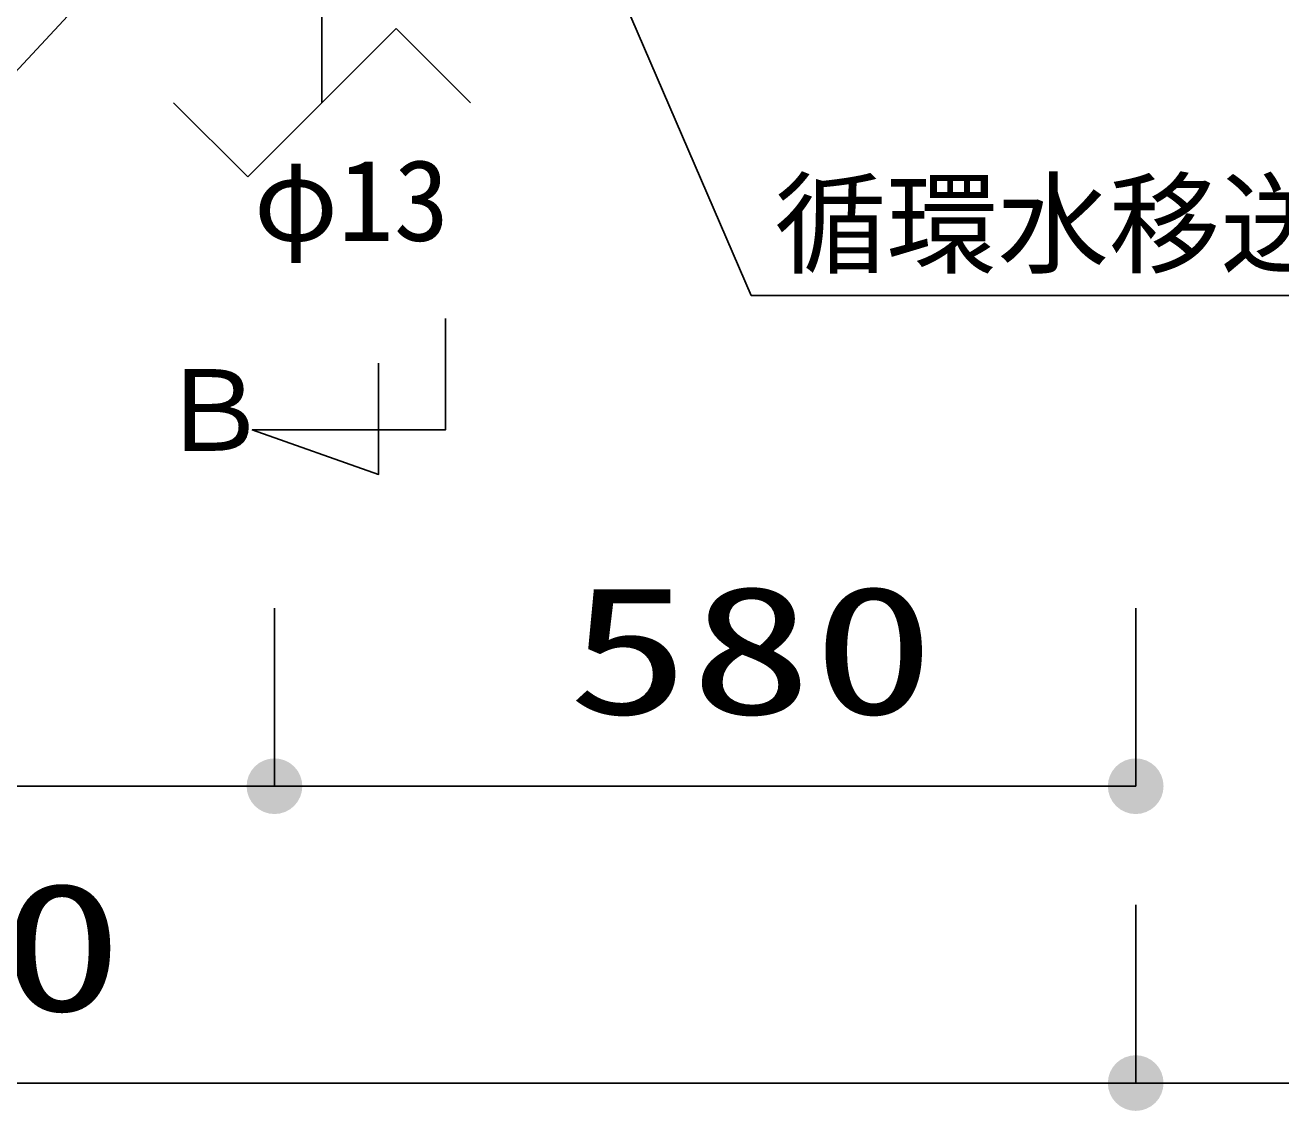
# Model space of a CAD drawing. Units: millimetres, scale not verified. Extents: x -9622 to 7696, y -6818 to 5260.
# Drawn here: x -5337 to -4491, y -800 to -69 of the extents above; entities that cross this region are included whole.
import ezdxf
from ezdxf.enums import TextEntityAlignment as Align

# ---------------------------------------------------------------- set-up
doc = ezdxf.new("R2010")
doc.units = ezdxf.units.MM
doc.header["$LTSCALE"] = 30
for name, color, linetype, lineweight in [('0-0_KUTAI', 4, 'Continuous', 25), ('0-1_KIKI', 3, 'Continuous', 25), ('0-4_W-PIPE', 7, 'Continuous', 25), ('0-6_SUNPO', 7, 'Continuous', 25), ('1-3_13', 3, 'Continuous', 25)]:
    doc.layers.add(name, color=color, linetype=linetype, lineweight=lineweight)
doc.styles.add('MS Gothic', font='')
doc.styles.add('ＭＳ ゴシック', font='')
doc.styles.get('MS Gothic').set_extended_font_data('MS Gothic')
doc.styles.get('ＭＳ ゴシック').set_extended_font_data('MS Gothic')

msp = doc.modelspace()

# ---------------------------------------------------------------- linework, layer by layer
at = {"layer": '0-0_KUTAI'}
msp.add_line((-5388.2, -148.69), (-5033.68, 232.34), dxfattribs=at)
msp.add_lwpolyline([(-4310.44, -251.07), (-4847.78, -251.07), (-5013.64, 132.87)], dxfattribs=at)
at = {"layer": '0-1_KIKI'}
msp.add_lwpolyline([(-5053.83, -266.64), (-5053.83, -341.64), (-5183.83, -341.64), (-5098.83, -371.64), (-5098.83, -296.64)], dxfattribs=at)
at = {"layer": '0-4_W-PIPE'}
for p, q in [((-5086.91, -71.21), (-5186.91, -171.21)), ((-5036.91, -121.21), (-5086.91, -71.21)), ((-5186.91, -171.21), (-5236.91, -121.21))]:
    msp.add_line(p, q, dxfattribs=at)
at = {"layer": '0-6_SUNPO', "color": 4}
for p, q in [((-5168.91, -461.73), (-5168.91, -581.73)), ((-5168.91, -461.73), (-5168.91, -581.73)), ((-4588.91, -461.73), (-4588.91, -581.73)), ((-5168.91, -581.73), (-6368.91, -581.73)), ((-4588.91, -581.73), (-5168.91, -581.73)), ((-4588.91, -661.73), (-4588.91, -781.73)), ((-4588.91, -661.73), (-4588.91, -781.73)), ((-6368.91, -781.73), (-4588.91, -781.73)), ((-4588.91, -781.73), (-4023.76, -781.73))]:
    msp.add_line(p, q, dxfattribs=at)
at = {"layer": '0-6_SUNPO'}
for points in [[(-5179.33, -566.14), (-5168.91, -581.73), (-5182.17, -568.47)], [(-5179.33, -566.14), (-5168.91, -581.73), (-5182.17, -568.47)], [(-5176.08, -564.41), (-5168.91, -581.73), (-5179.33, -566.14)], [(-5176.08, -564.41), (-5168.91, -581.73), (-5179.33, -566.14)], [(-5172.57, -563.34), (-5168.91, -581.73), (-5176.08, -564.41)], [(-5172.57, -563.34), (-5168.91, -581.73), (-5176.08, -564.41)], [(-5168.91, -562.98), (-5168.91, -581.73), (-5172.57, -563.34)], [(-5168.91, -562.98), (-5168.91, -581.73), (-5172.57, -563.34)], [(-5165.25, -563.34), (-5168.91, -581.73), (-5168.91, -562.98)], [(-5165.25, -563.34), (-5168.91, -581.73), (-5168.91, -562.98)], [(-5161.73, -564.41), (-5168.91, -581.73), (-5165.25, -563.34)], [(-5161.73, -564.41), (-5168.91, -581.73), (-5165.25, -563.34)], [(-5158.49, -566.14), (-5168.91, -581.73), (-5161.73, -564.41)], [(-5158.49, -566.14), (-5168.91, -581.73), (-5161.73, -564.41)], [(-5155.65, -568.47), (-5168.91, -581.73), (-5158.49, -566.14)], [(-5155.65, -568.47), (-5168.91, -581.73), (-5158.49, -566.14)], [(-4599.33, -566.14), (-4588.91, -581.73), (-4602.17, -568.47)], [(-4596.08, -564.41), (-4588.91, -581.73), (-4599.33, -566.14)], [(-4592.57, -563.34), (-4588.91, -581.73), (-4596.08, -564.41)], [(-4588.91, -562.98), (-4588.91, -581.73), (-4592.57, -563.34)], [(-4585.25, -563.34), (-4588.91, -581.73), (-4588.91, -562.98)], [(-4581.73, -564.41), (-4588.91, -581.73), (-4585.25, -563.34)], [(-4578.49, -566.14), (-4588.91, -581.73), (-4581.73, -564.41)], [(-4575.65, -568.47), (-4588.91, -581.73), (-4578.49, -566.14)], [(-5186.23, -574.56), (-5168.91, -581.73), (-5187.3, -578.07)], [(-5186.23, -574.56), (-5168.91, -581.73), (-5187.3, -578.07)], [(-5184.5, -571.31), (-5168.91, -581.73), (-5186.23, -574.56)], [(-5184.5, -571.31), (-5168.91, -581.73), (-5186.23, -574.56)], [(-5182.17, -568.47), (-5168.91, -581.73), (-5184.5, -571.31)], [(-5182.17, -568.47), (-5168.91, -581.73), (-5184.5, -571.31)], [(-5153.32, -571.31), (-5168.91, -581.73), (-5155.65, -568.47)], [(-5153.32, -571.31), (-5168.91, -581.73), (-5155.65, -568.47)], [(-5151.59, -574.56), (-5168.91, -581.73), (-5153.32, -571.31)], [(-5151.59, -574.56), (-5168.91, -581.73), (-5153.32, -571.31)], [(-5150.52, -578.07), (-5168.91, -581.73), (-5151.59, -574.56)], [(-5150.52, -578.07), (-5168.91, -581.73), (-5151.59, -574.56)], [(-4606.23, -574.56), (-4588.91, -581.73), (-4607.3, -578.07)], [(-4604.5, -571.31), (-4588.91, -581.73), (-4606.23, -574.56)], [(-4602.17, -568.47), (-4588.91, -581.73), (-4604.5, -571.31)], [(-4573.32, -571.31), (-4588.91, -581.73), (-4575.65, -568.47)], [(-4571.59, -574.56), (-4588.91, -581.73), (-4573.32, -571.31)], [(-4570.52, -578.07), (-4588.91, -581.73), (-4571.59, -574.56)], [(-5187.3, -578.07), (-5168.91, -581.73), (-5187.66, -581.73)], [(-5187.3, -578.07), (-5168.91, -581.73), (-5187.66, -581.73)], [(-5187.66, -581.73), (-5168.91, -581.73), (-5187.3, -585.39)], [(-5187.66, -581.73), (-5168.91, -581.73), (-5187.3, -585.39)], [(-5187.3, -585.39), (-5168.91, -581.73), (-5186.23, -588.91)], [(-5187.3, -585.39), (-5168.91, -581.73), (-5186.23, -588.91)], [(-5186.23, -588.91), (-5168.91, -581.73), (-5184.5, -592.15)], [(-5186.23, -588.91), (-5168.91, -581.73), (-5184.5, -592.15)], [(-5184.5, -592.15), (-5168.91, -581.73), (-5182.17, -594.99)], [(-5184.5, -592.15), (-5168.91, -581.73), (-5182.17, -594.99)], [(-5182.17, -594.99), (-5168.91, -581.73), (-5179.33, -597.32)], [(-5182.17, -594.99), (-5168.91, -581.73), (-5179.33, -597.32)], [(-5179.33, -597.32), (-5168.91, -581.73), (-5176.08, -599.05)], [(-5179.33, -597.32), (-5168.91, -581.73), (-5176.08, -599.05)], [(-5176.08, -599.05), (-5168.91, -581.73), (-5172.57, -600.12)], [(-5176.08, -599.05), (-5168.91, -581.73), (-5172.57, -600.12)], [(-5172.57, -600.12), (-5168.91, -581.73), (-5168.91, -600.48)], [(-5172.57, -600.12), (-5168.91, -581.73), (-5168.91, -600.48)], [(-5150.16, -581.73), (-5168.91, -581.73), (-5150.52, -578.07)], [(-5150.16, -581.73), (-5168.91, -581.73), (-5150.52, -578.07)], [(-5168.91, -600.48), (-5168.91, -581.73), (-5165.25, -600.12)], [(-5165.25, -600.12), (-5168.91, -581.73), (-5161.73, -599.05)], [(-5161.73, -599.05), (-5168.91, -581.73), (-5158.49, -597.32)], [(-5158.49, -597.32), (-5168.91, -581.73), (-5155.65, -594.99)], [(-5155.65, -594.99), (-5168.91, -581.73), (-5153.32, -592.15)], [(-5153.32, -592.15), (-5168.91, -581.73), (-5151.59, -588.91)], [(-5151.59, -588.91), (-5168.91, -581.73), (-5150.52, -585.39)], [(-5150.52, -585.39), (-5168.91, -581.73), (-5150.16, -581.73)], [(-5168.91, -600.48), (-5168.91, -581.73), (-5165.25, -600.12)], [(-5165.25, -600.12), (-5168.91, -581.73), (-5161.73, -599.05)], [(-5161.73, -599.05), (-5168.91, -581.73), (-5158.49, -597.32)], [(-5158.49, -597.32), (-5168.91, -581.73), (-5155.65, -594.99)], [(-5155.65, -594.99), (-5168.91, -581.73), (-5153.32, -592.15)], [(-5153.32, -592.15), (-5168.91, -581.73), (-5151.59, -588.91)], [(-5151.59, -588.91), (-5168.91, -581.73), (-5150.52, -585.39)], [(-5150.52, -585.39), (-5168.91, -581.73), (-5150.16, -581.73)], [(-4607.3, -578.07), (-4588.91, -581.73), (-4607.66, -581.73)], [(-4607.66, -581.73), (-4588.91, -581.73), (-4607.3, -585.39)], [(-4607.3, -585.39), (-4588.91, -581.73), (-4606.23, -588.91)], [(-4606.23, -588.91), (-4588.91, -581.73), (-4604.5, -592.15)], [(-4604.5, -592.15), (-4588.91, -581.73), (-4602.17, -594.99)], [(-4602.17, -594.99), (-4588.91, -581.73), (-4599.33, -597.32)], [(-4599.33, -597.32), (-4588.91, -581.73), (-4596.08, -599.05)], [(-4596.08, -599.05), (-4588.91, -581.73), (-4592.57, -600.12)], [(-4592.57, -600.12), (-4588.91, -581.73), (-4588.91, -600.48)], [(-4570.16, -581.73), (-4588.91, -581.73), (-4570.52, -578.07)], [(-4588.91, -600.48), (-4588.91, -581.73), (-4585.25, -600.12)], [(-4585.25, -600.12), (-4588.91, -581.73), (-4581.73, -599.05)], [(-4581.73, -599.05), (-4588.91, -581.73), (-4578.49, -597.32)], [(-4578.49, -597.32), (-4588.91, -581.73), (-4575.65, -594.99)], [(-4575.65, -594.99), (-4588.91, -581.73), (-4573.32, -592.15)], [(-4573.32, -592.15), (-4588.91, -581.73), (-4571.59, -588.91)], [(-4571.59, -588.91), (-4588.91, -581.73), (-4570.52, -585.39)], [(-4570.52, -585.39), (-4588.91, -581.73), (-4570.16, -581.73)], [(-4602.17, -768.47), (-4588.91, -781.73), (-4604.5, -771.31)], [(-4602.17, -768.47), (-4588.91, -781.73), (-4604.5, -771.31)], [(-4599.33, -766.14), (-4588.91, -781.73), (-4602.17, -768.47)], [(-4599.33, -766.14), (-4588.91, -781.73), (-4602.17, -768.47)], [(-4596.08, -764.41), (-4588.91, -781.73), (-4599.33, -766.14)], [(-4596.08, -764.41), (-4588.91, -781.73), (-4599.33, -766.14)], [(-4592.57, -763.34), (-4588.91, -781.73), (-4596.08, -764.41)], [(-4592.57, -763.34), (-4588.91, -781.73), (-4596.08, -764.41)], [(-4588.91, -762.98), (-4588.91, -781.73), (-4592.57, -763.34)], [(-4588.91, -762.98), (-4588.91, -781.73), (-4592.57, -763.34)], [(-4585.25, -763.34), (-4588.91, -781.73), (-4588.91, -762.98)], [(-4585.25, -763.34), (-4588.91, -781.73), (-4588.91, -762.98)], [(-4581.73, -764.41), (-4588.91, -781.73), (-4585.25, -763.34)], [(-4581.73, -764.41), (-4588.91, -781.73), (-4585.25, -763.34)], [(-4578.49, -766.14), (-4588.91, -781.73), (-4581.73, -764.41)], [(-4578.49, -766.14), (-4588.91, -781.73), (-4581.73, -764.41)], [(-4575.65, -768.47), (-4588.91, -781.73), (-4578.49, -766.14)], [(-4575.65, -768.47), (-4588.91, -781.73), (-4578.49, -766.14)], [(-4573.32, -771.31), (-4588.91, -781.73), (-4575.65, -768.47)], [(-4573.32, -771.31), (-4588.91, -781.73), (-4575.65, -768.47)], [(-4606.23, -774.56), (-4588.91, -781.73), (-4607.3, -778.07)], [(-4606.23, -774.56), (-4588.91, -781.73), (-4607.3, -778.07)], [(-4604.5, -771.31), (-4588.91, -781.73), (-4606.23, -774.56)], [(-4604.5, -771.31), (-4588.91, -781.73), (-4606.23, -774.56)], [(-4571.59, -774.56), (-4588.91, -781.73), (-4573.32, -771.31)], [(-4571.59, -774.56), (-4588.91, -781.73), (-4573.32, -771.31)], [(-4570.52, -778.07), (-4588.91, -781.73), (-4571.59, -774.56)], [(-4570.52, -778.07), (-4588.91, -781.73), (-4571.59, -774.56)], [(-4607.3, -778.07), (-4588.91, -781.73), (-4607.66, -781.73)], [(-4607.3, -778.07), (-4588.91, -781.73), (-4607.66, -781.73)], [(-4607.66, -781.73), (-4588.91, -781.73), (-4607.3, -785.39)], [(-4607.66, -781.73), (-4588.91, -781.73), (-4607.3, -785.39)], [(-4607.3, -785.39), (-4588.91, -781.73), (-4606.23, -788.91)], [(-4607.3, -785.39), (-4588.91, -781.73), (-4606.23, -788.91)], [(-4606.23, -788.91), (-4588.91, -781.73), (-4604.5, -792.15)], [(-4606.23, -788.91), (-4588.91, -781.73), (-4604.5, -792.15)], [(-4604.5, -792.15), (-4588.91, -781.73), (-4602.17, -794.99)], [(-4604.5, -792.15), (-4588.91, -781.73), (-4602.17, -794.99)], [(-4602.17, -794.99), (-4588.91, -781.73), (-4599.33, -797.32)], [(-4602.17, -794.99), (-4588.91, -781.73), (-4599.33, -797.32)], [(-4599.33, -797.32), (-4588.91, -781.73), (-4596.08, -799.05)], [(-4599.33, -797.32), (-4588.91, -781.73), (-4596.08, -799.05)], [(-4596.08, -799.05), (-4588.91, -781.73), (-4592.57, -800.12)], [(-4596.08, -799.05), (-4588.91, -781.73), (-4592.57, -800.12)], [(-4592.57, -800.12), (-4588.91, -781.73), (-4588.91, -800.48)], [(-4592.57, -800.12), (-4588.91, -781.73), (-4588.91, -800.48)], [(-4570.16, -781.73), (-4588.91, -781.73), (-4570.52, -778.07)], [(-4570.16, -781.73), (-4588.91, -781.73), (-4570.52, -778.07)], [(-4588.91, -800.48), (-4588.91, -781.73), (-4585.25, -800.12)], [(-4585.25, -800.12), (-4588.91, -781.73), (-4581.73, -799.05)], [(-4581.73, -799.05), (-4588.91, -781.73), (-4578.49, -797.32)], [(-4578.49, -797.32), (-4588.91, -781.73), (-4575.65, -794.99)], [(-4575.65, -794.99), (-4588.91, -781.73), (-4573.32, -792.15)], [(-4573.32, -792.15), (-4588.91, -781.73), (-4571.59, -788.91)], [(-4571.59, -788.91), (-4588.91, -781.73), (-4570.52, -785.39)], [(-4570.52, -785.39), (-4588.91, -781.73), (-4570.16, -781.73)], [(-4588.91, -800.48), (-4588.91, -781.73), (-4585.25, -800.12)], [(-4585.25, -800.12), (-4588.91, -781.73), (-4581.73, -799.05)], [(-4581.73, -799.05), (-4588.91, -781.73), (-4578.49, -797.32)], [(-4578.49, -797.32), (-4588.91, -781.73), (-4575.65, -794.99)], [(-4575.65, -794.99), (-4588.91, -781.73), (-4573.32, -792.15)], [(-4573.32, -792.15), (-4588.91, -781.73), (-4571.59, -788.91)], [(-4571.59, -788.91), (-4588.91, -781.73), (-4570.52, -785.39)], [(-4570.52, -785.39), (-4588.91, -781.73), (-4570.16, -781.73)]]:
    msp.add_solid(points, dxfattribs=at)
at = {"layer": '1-3_13', "color": 6}
msp.add_line((-5136.91, 79.01), (-5136.91, -121.21), dxfattribs=at)

# ---------------------------------------------------------------- texts
at = {"layer": '0-1_KIKI', "color": 4, "style": 'MS Gothic'}
for s, p in [('循環水移送装置', (-4832, -246.86)), ('Ｂ', (-5247.34, -372.27))]:
    msp.add_text(s, height=54.99, dxfattribs=at).set_placement(p, align=Align.BOTTOM_LEFT)
at = {"layer": '0-4_W-PIPE', "color": 4, "style": 'MS Gothic'}
msp.add_text('φ13', height=54.99, dxfattribs=at).set_placement((-5182.86, -230.8), align=Align.BOTTOM_LEFT)
at = {"layer": '0-6_SUNPO', "color": 3, "style": 'ＭＳ ゴシック', "width": 1.4}
for s, p in [('580', (-4971.48, -559.23)), ('1780', (-5600.62, -759.23))]:
    msp.add_text(s, height=86.59, dxfattribs=at).set_placement(p, align=Align.BOTTOM_LEFT)

doc.saveas('drawing.dxf')
